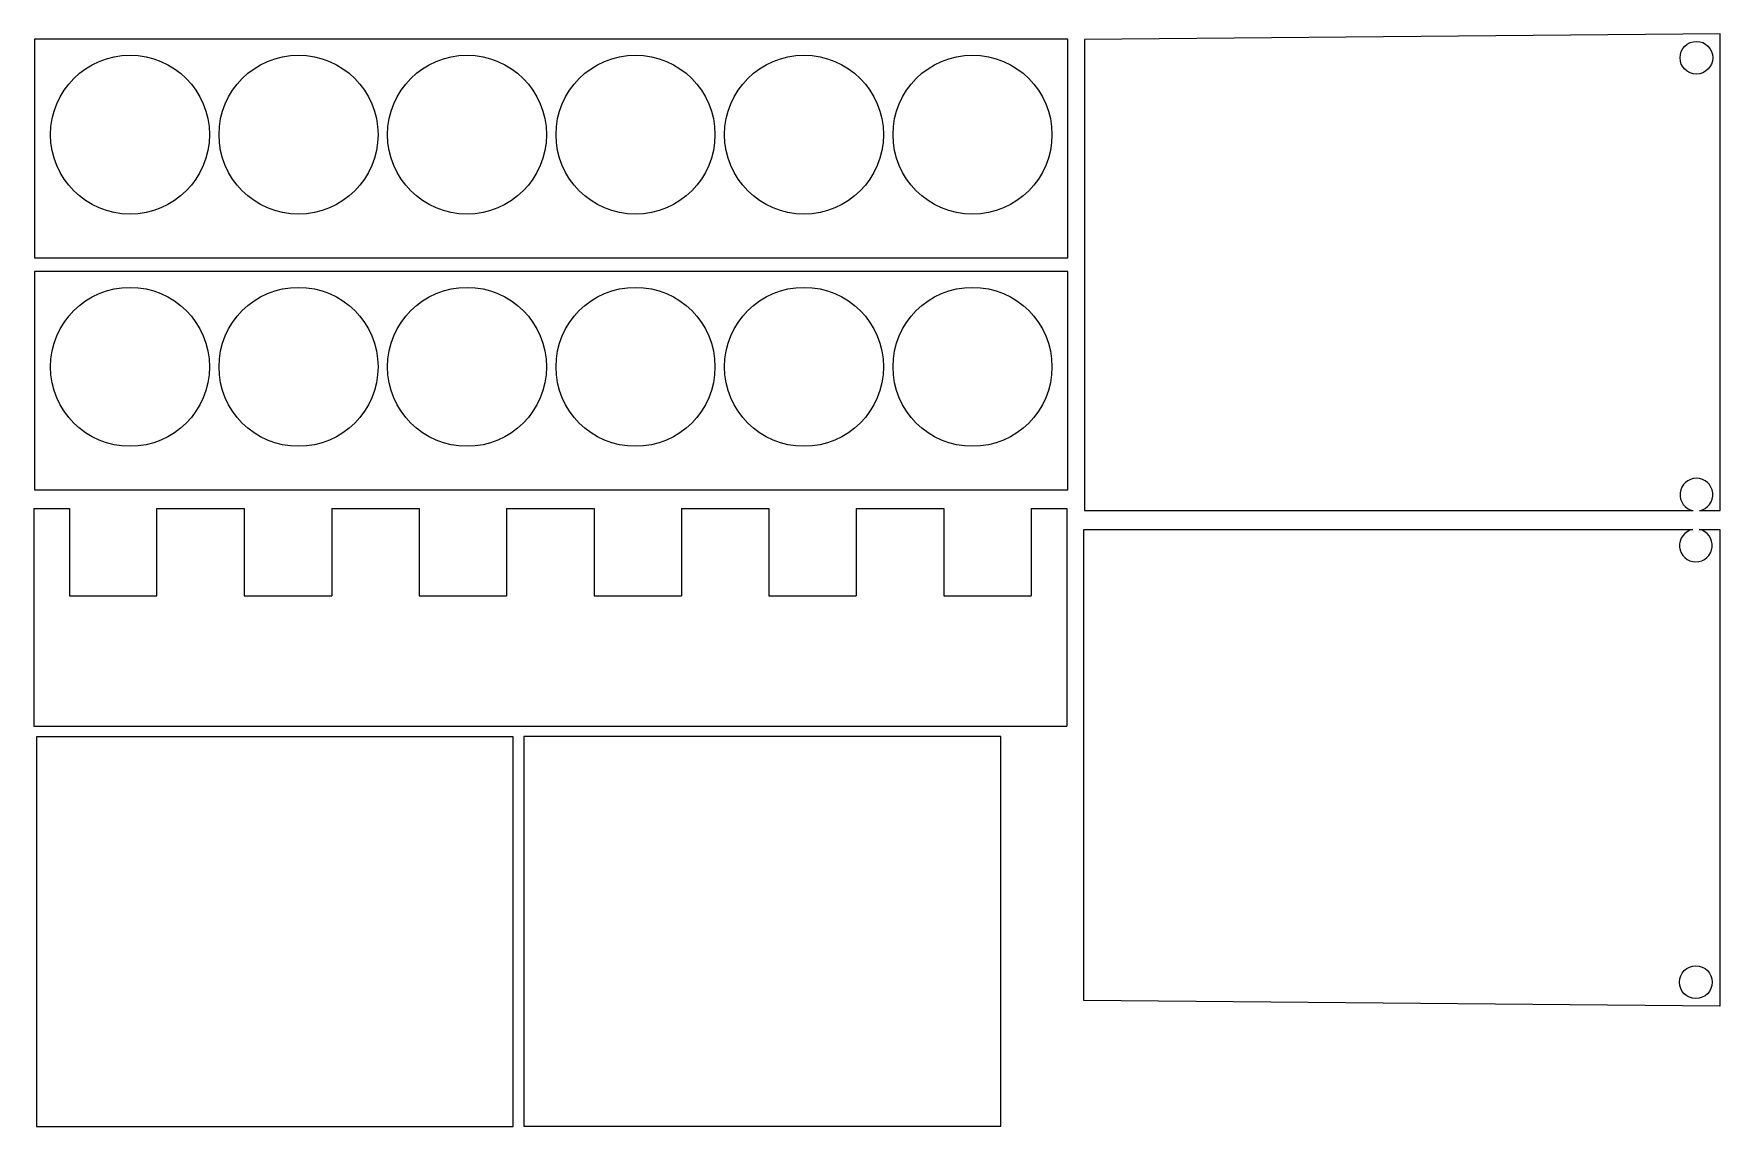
# Model space of a CAD drawing. Header units: millimetres. Extents: x 12 to 1073, y 144 to 831.
import ezdxf

# ---------------------------------------------------------------- set-up
doc = ezdxf.new("R2010")
doc.units = ezdxf.units.MM

msp = doc.modelspace()

# ---------------------------------------------------------------- linework, layer by layer
at = {"color": 7, "linetype": 'Continuous', "lineweight": 18}
for p, q in [((662.4, 827.8), (12.4, 827.8)), ((12.4, 827.8), (12.4, 690.3)), ((662.4, 690.3), (662.4, 827.8)), ((1072.8, 831.3), (672.8, 827.7)), ((672.8, 827.7), (672.8, 531.3)), ((1072.8, 531.3), (1072.8, 831.3)), ((12.4, 690.3), (662.4, 690.3)), ((662.4, 681.7), (12.4, 681.7)), ((12.4, 681.7), (12.4, 544.2)), ((662.4, 544.2), (662.4, 681.7)), ((12.4, 544.2), (662.4, 544.2)), ((11.8, 532.5), (11.8, 395.5)), ((11.8, 532.5), (34.3, 532.5)), ((34.3, 532.5), (34.3, 477.5)), ((89.3, 477.5), (89.3, 532.5)), ((89.3, 532.5), (144.3, 532.5)), ((144.3, 532.5), (144.3, 477.5)), ((199.3, 532.5), (199.3, 477.5)), ((199.3, 532.5), (254.3, 532.5)), ((254.3, 532.5), (254.3, 477.5)), ((309.3, 532.5), (309.3, 477.5)), ((309.3, 532.5), (364.3, 532.5)), ((364.3, 532.5), (364.3, 477.5)), ((419.3, 532.5), (419.3, 477.5)), ((419.3, 532.5), (474.3, 532.5)), ((474.3, 532.5), (474.3, 477.5)), ((529.3, 532.5), (529.3, 477.5)), ((529.3, 532.5), (584.3, 532.5)), ((584.3, 532.5), (584.3, 477.5)), ((639.3, 532.5), (639.3, 477.5)), ((639.3, 532.5), (661.8, 532.5)), ((661.8, 532.5), (661.8, 395.5)), ((672.8, 531.3), (1055.8, 531.3)), ((1059.8, 531.3), (1072.8, 531.3)), ((672.5, 223), (672.5, 519.4)), ((672.5, 519.4), (1055.5, 519.4)), ((1059.5, 519.4), (1072.5, 519.4)), ((1072.5, 519.4), (1072.5, 219.4)), ((34.3, 477.5), (89.3, 477.5)), ((144.3, 477.5), (199.3, 477.5)), ((254.3, 477.5), (309.3, 477.5)), ((364.3, 477.5), (419.3, 477.5)), ((474.3, 477.5), (529.3, 477.5)), ((584.3, 477.5), (639.3, 477.5)), ((11.8, 395.5), (661.8, 395.5)), ((313.5, 388.8), (13.5, 388.8)), ((13.5, 388.8), (13.5, 143.8)), ((313.5, 143.8), (313.5, 388.8)), ((620.2, 389), (320.2, 389)), ((320.2, 389), (320.2, 144)), ((620.2, 144), (620.2, 389)), ((1072.5, 219.4), (672.5, 223)), ((13.5, 143.8), (313.5, 143.8)), ((320.2, 144), (620.2, 144))]:
    msp.add_line(p, q, dxfattribs=at)
for centre, radius in [((72.4, 767.8), 50), ((178.4, 767.8), 50), ((284.4, 767.8), 50), ((390.4, 767.8), 50), ((496.4, 767.8), 50), ((602.4, 767.8), 50), ((1057.8, 816.2), 10.3), ((72.4, 621.7), 50), ((178.4, 621.7), 50), ((284.4, 621.7), 50), ((390.4, 621.7), 50), ((496.4, 621.7), 50), ((602.4, 621.7), 50), ((1057.5, 234.5), 10.3)]:
    msp.add_circle(centre, radius, dxfattribs=at)
for centre, start, end in [((1057.8, 541.3), 281.337, 258.663), ((1057.5, 509.3), 101.337, 78.663)]:
    msp.add_arc(centre, 10.3, start, end, dxfattribs=at)

doc.saveas('drawing.dxf')
